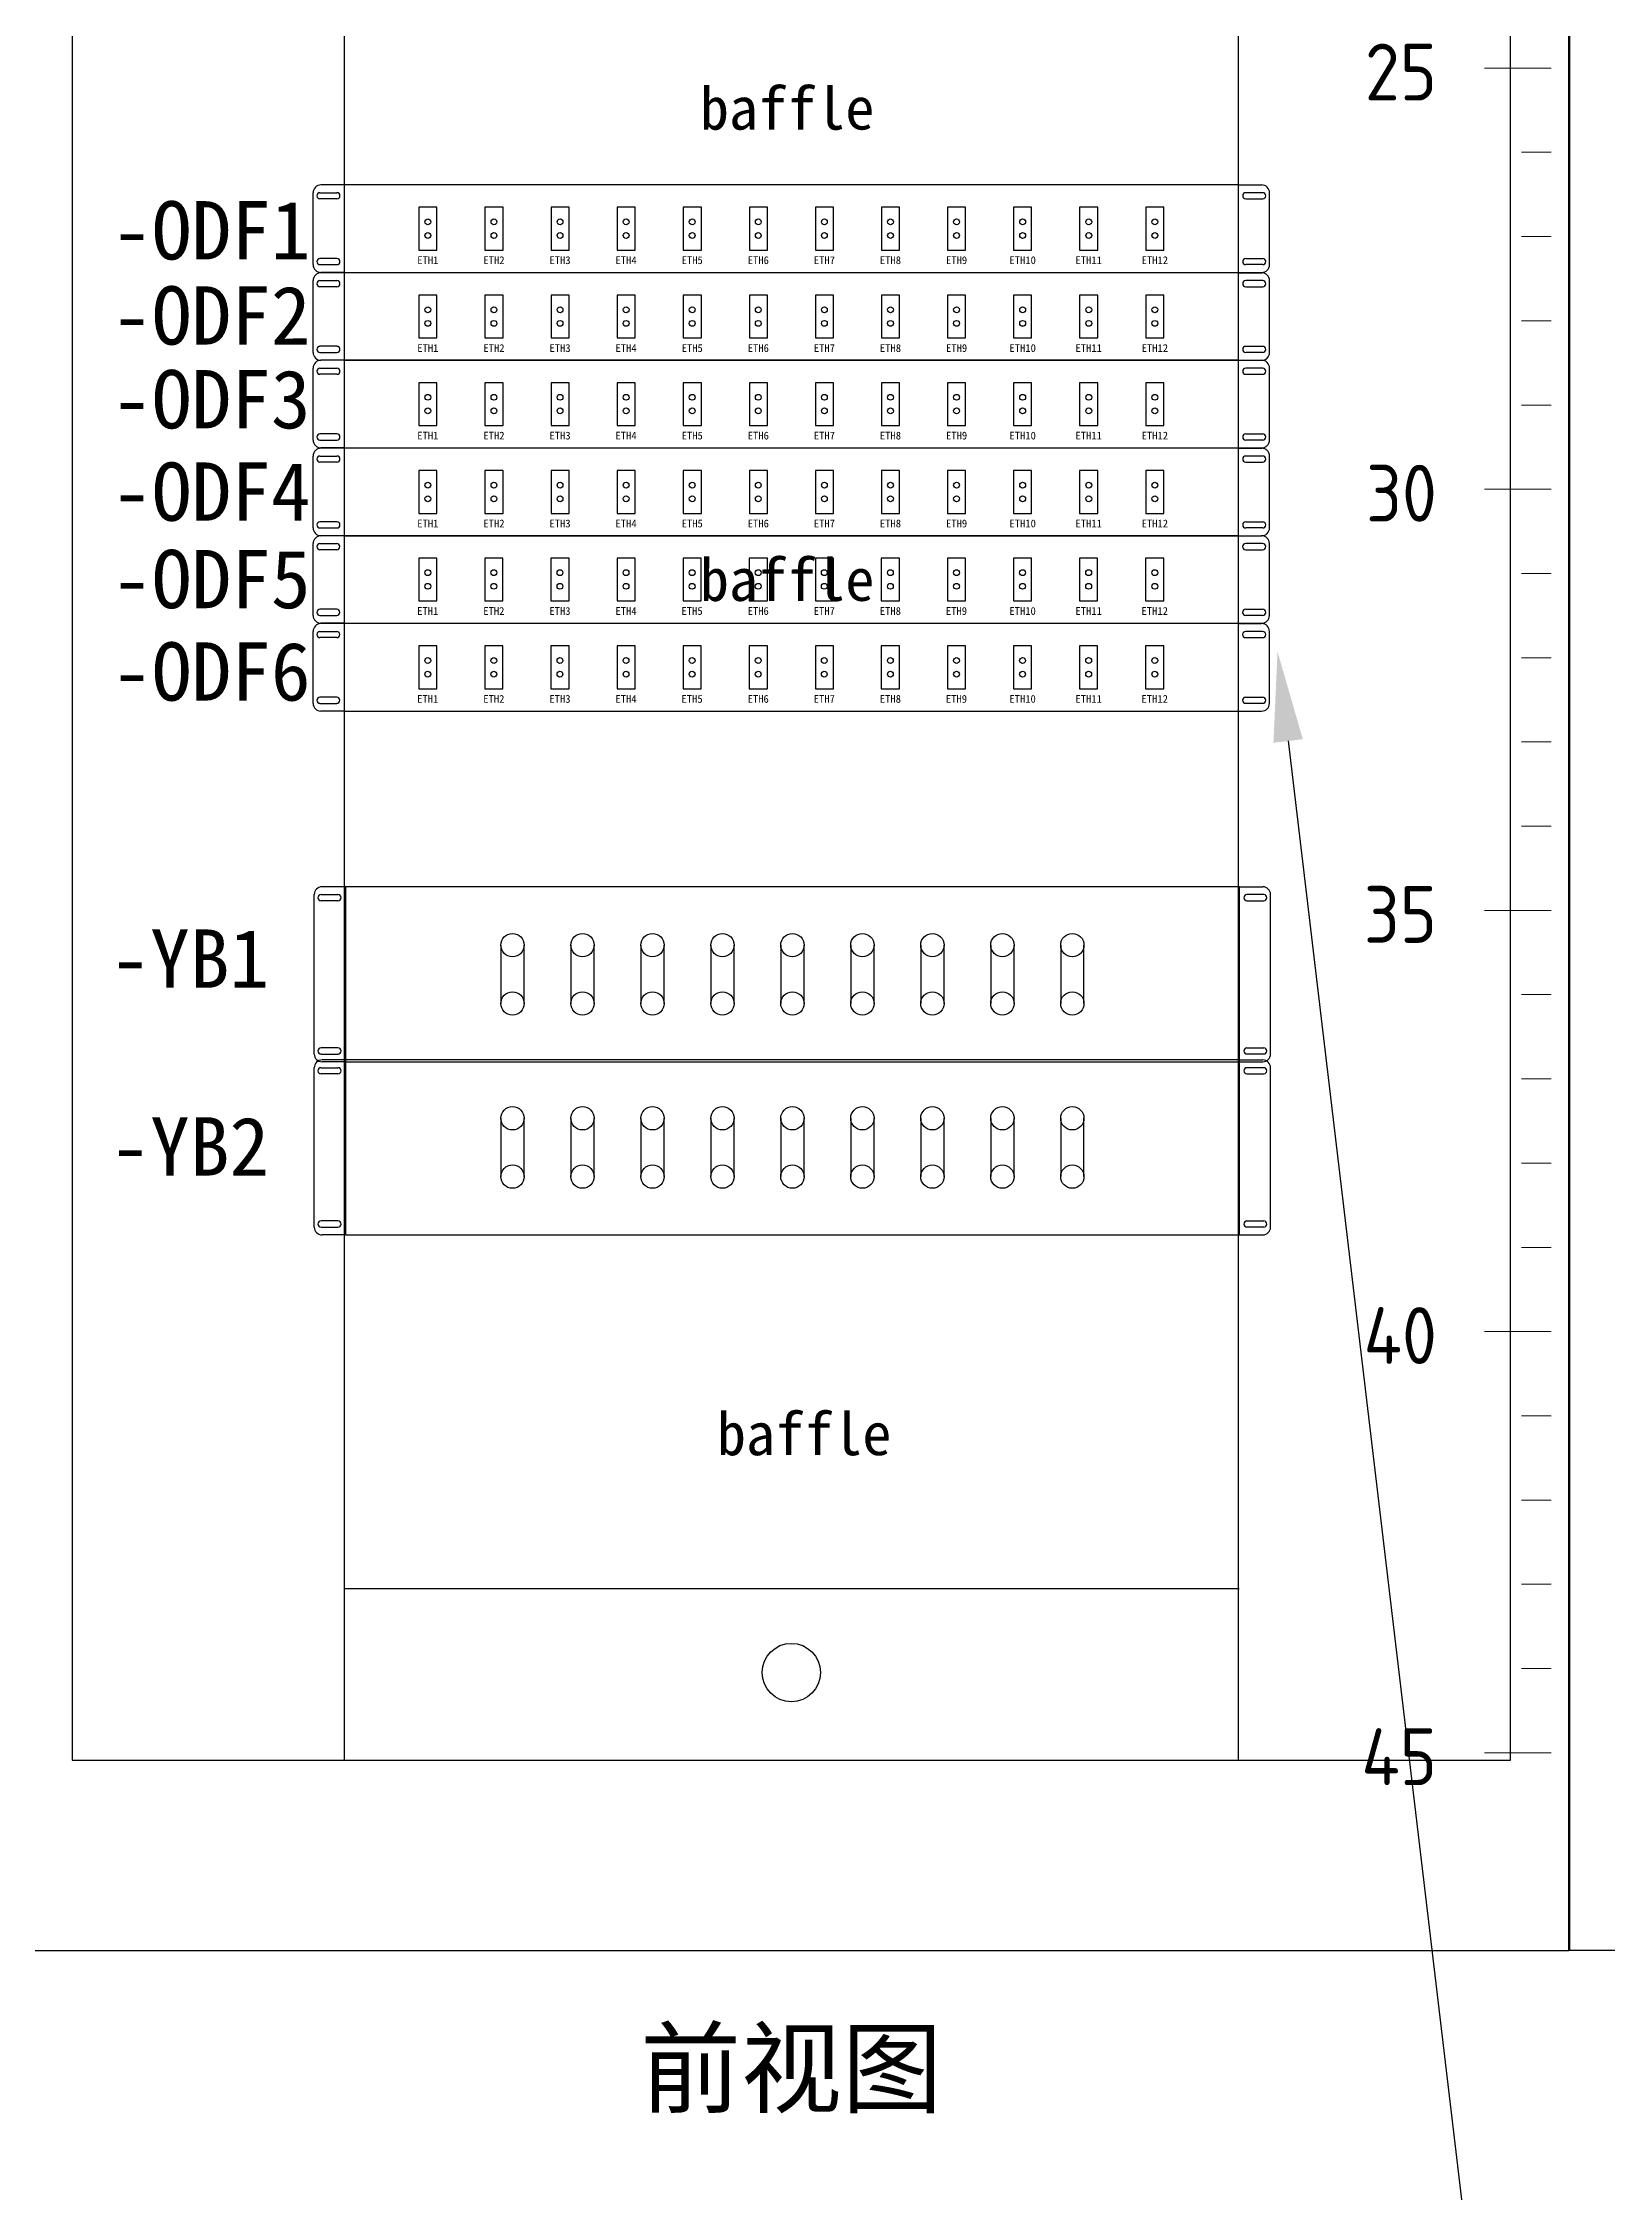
# Model space of a CAD drawing. Header units: millimetres. Extents: x 28 to 517, y 64 to 363.
# Drawn here: x 392.2 to 444.4, y 135.8 to 207.4 of the extents above; entities that cross this region are included whole.
import ezdxf
from ezdxf import colors
from ezdxf.entities.mleader import LeaderData, LeaderLine
from ezdxf.enums import TextEntityAlignment as Align
from ezdxf.math import Vec2, Vec3

# ---------------------------------------------------------------- set-up
doc = ezdxf.new("R2010")
doc.units = ezdxf.units.MM
doc.layers.add('可编辑文字', color=7, linetype='Continuous')
doc.layers.add('文本', color=7, linetype='Continuous', lineweight=13)
doc.styles.get("Standard").update_dxf_attribs({"font": 'SimSun.ttf'})
doc.styles.add('WD_IEC', font='isocp2.shx', dxfattribs={"bigfont": 'gbcbig.shx'})

# ---------------------------------------------------------------- blocks, each defined once
blk = doc.blocks.new('TG8前视素体')
at = {"layer": '可编辑文字', "color": 0, "ltscale": 40}
for points in [[(0, 0), (80, 0), (80, 220), (0, 220)], [(3, 9.8), (77, 9.8), (77, 212.3), (3, 212.3)], [(17, 9.8), (63, 9.8), (63, 212.3), (17, 212.3)]]:
    blk.add_lwpolyline(points, close=True, dxfattribs=at)
at = {"layer": '可编辑文字'}
blk.add_circle((40, 14.3), 1.5, dxfattribs=at)
blk.add_text('前视图', height=3.8, dxfattribs=at).set_placement((40, -6.05), align=Align.MIDDLE_CENTER)
blk = doc.blocks.new('压板面板素体')
at = {"layer": '可编辑文字'}
for p, q in [((0, 9), (-1.2, 9)), ((46, 9), (47.2, 9)), ((-1.6, 0.4), (-1.6, 8.6)), ((-1.25, 8.6), (-0.38, 8.6)), ((-0.38, 8.28), (-1.25, 8.28)), ((47.25, 8.6), (46.38, 8.6)), ((46.38, 8.28), (47.25, 8.28)), ((47.6, 0.4), (47.6, 8.6)), ((-0.38, 0.72), (-1.25, 0.72)), ((-1.25, 0.4), (-0.38, 0.4)), ((0, 0), (-1.2, 0)), ((46.38, 0.72), (47.25, 0.72)), ((47.25, 0.4), (46.38, 0.4)), ((46, 0), (47.2, 0))]:
    blk.add_line(p, q, dxfattribs=at)
blk.add_lwpolyline([(0, 0), (46, 0), (46, 9), (0, 9)], close=True, dxfattribs=at)
for centre, radius, start, end in [((-1.2, 8.6), 0.4, 90, 180), ((47.2, 8.6), 0.4, 0, 90), ((-1.25, 8.44), 0.158, 90, 270), ((-1.25, 8.44), 0.158, 90, 270), ((-0.38, 8.44), 0.158, 270, 90), ((-0.38, 8.44), 0.158, 270, 90), ((46.38, 8.44), 0.158, 90, 270), ((46.38, 8.44), 0.158, 90, 270), ((47.25, 8.44), 0.158, 270, 90), ((47.25, 8.44), 0.158, 270, 90), ((-1.2, 0.4), 0.4, 180, 270), ((-1.25, 0.56), 0.158, 90, 270), ((-1.25, 0.56), 0.158, 90, 270), ((-0.38, 0.56), 0.158, 270, 90), ((-0.38, 0.56), 0.158, 270, 90), ((46.38, 0.56), 0.158, 90, 270), ((46.38, 0.56), 0.158, 90, 270), ((47.2, 0.4), 0.4, 270, 0), ((47.25, 0.56), 0.158, 270, 90), ((47.25, 0.56), 0.158, 270, 90)]:
    blk.add_arc(centre, radius, start, end, dxfattribs=at)
blk = doc.blocks.new('功能压板')
at = {"layer": '可编辑文字', "color": 40, "true_color": 0xf8d731}
for points in [[(-0.6, 1.5), (-0.6, -1.5)], [(0.6, -1.5), (0.6, 1.5)]]:
    blk.add_lwpolyline(points, dxfattribs=at)
for centre in [(0, 1.5), (0, -1.5)]:
    blk.add_circle(centre, 0.6, dxfattribs=at)
blk = doc.blocks.new('备用压板')
at = {"layer": '可编辑文字', "color": 7}
for points in [[(-0.6, 1.5), (-0.6, -1.5)], [(0.6, -1.5), (0.6, 1.5)]]:
    blk.add_lwpolyline(points, dxfattribs=at)
for centre in [(0, 1.5), (0, -1.5)]:
    blk.add_circle(centre, 0.6, dxfattribs=at)
blk = doc.blocks.new('12口LC光纤配线架')
at = {"layer": '可编辑文字'}
for p, q in [((0, 4.5), (-1.2, 4.5)), ((46, 4.5), (47.2, 4.5)), ((-1.6, 0.4), (-1.6, 4.1)), ((-1.25, 4.1), (-0.38, 4.1)), ((-0.38, 3.78), (-1.25, 3.78)), ((47.25, 4.1), (46.38, 4.1)), ((46.38, 3.78), (47.25, 3.78)), ((47.6, 0.4), (47.6, 4.1)), ((-0.38, 0.72), (-1.25, 0.72)), ((-1.25, 0.4), (-0.38, 0.4)), ((0, 0), (-1.2, 0)), ((46, 0), (47.2, 0)), ((46.38, 0.72), (47.25, 0.72)), ((47.25, 0.4), (46.38, 0.4))]:
    blk.add_line(p, q, dxfattribs=at)
for points in [[(0, 0), (46, 0), (46, 4.5), (0, 4.5)], [(3.84, 1.15), (4.77, 1.15), (4.77, 3.35), (3.84, 3.35)], [(7.24, 1.15), (8.17, 1.15), (8.17, 3.35), (7.24, 3.35)], [(10.64, 1.15), (11.57, 1.15), (11.57, 3.35), (10.64, 3.35)], [(14.04, 1.15), (14.97, 1.15), (14.97, 3.35), (14.04, 3.35)], [(17.44, 1.15), (18.37, 1.15), (18.37, 3.35), (17.44, 3.35)], [(20.84, 1.15), (21.77, 1.15), (21.77, 3.35), (20.84, 3.35)], [(24.24, 1.15), (25.17, 1.15), (25.17, 3.35), (24.24, 3.35)], [(27.63, 1.15), (28.56, 1.15), (28.56, 3.35), (27.63, 3.35)], [(31.03, 1.15), (31.96, 1.15), (31.96, 3.35), (31.03, 3.35)], [(34.43, 1.15), (35.36, 1.15), (35.36, 3.35), (34.43, 3.35)], [(37.83, 1.15), (38.76, 1.15), (38.76, 3.35), (37.83, 3.35)], [(41.23, 1.15), (42.16, 1.15), (42.16, 3.35), (41.23, 3.35)]]:
    blk.add_lwpolyline(points, close=True, dxfattribs=at)
for centre in [(4.3, 2.6), (7.7, 2.6), (11.1, 2.6), (14.5, 2.6), (17.9, 2.6), (21.3, 2.6), (24.7, 2.6), (28.1, 2.6), (31.5, 2.6), (34.9, 2.6), (38.3, 2.6), (41.7, 2.6), (4.3, 1.9), (7.7, 1.9), (11.1, 1.9), (14.5, 1.9), (17.9, 1.9), (21.3, 1.9), (24.7, 1.9), (28.1, 1.9), (31.5, 1.9), (34.9, 1.9), (38.3, 1.9), (41.7, 1.9)]:
    blk.add_circle(centre, 0.15, dxfattribs=at)
for centre, radius, start, end in [((-1.2, 4.1), 0.4, 90, 180), ((47.2, 4.1), 0.4, 0, 90), ((-1.25, 3.94), 0.158, 90, 270), ((-0.38, 3.94), 0.158, 270, 90), ((46.38, 3.94), 0.158, 90, 270), ((47.25, 3.94), 0.158, 270, 90), ((-1.2, 0.4), 0.4, 180, 270), ((-1.25, 0.56), 0.158, 90, 270), ((-0.38, 0.56), 0.158, 270, 90), ((46.38, 0.56), 0.158, 90, 270), ((47.2, 0.4), 0.4, 270, 0), ((47.25, 0.56), 0.158, 270, 90)]:
    blk.add_arc(centre, radius, start, end, dxfattribs=at)
for s, p in [('ETH1', (4.3, 0.83)), ('ETH2', (7.7, 0.83)), ('ETH3', (11.1, 0.83)), ('ETH4', (14.5, 0.83)), ('ETH5', (17.9, 0.83)), ('ETH6', (21.3, 0.83)), ('ETH7', (24.7, 0.83)), ('ETH8', (28.1, 0.83)), ('ETH9', (31.5, 0.83)), ('ETH10', (34.9, 0.83)), ('ETH11', (38.3, 0.83)), ('ETH12', (41.7, 0.83))]:
    blk.add_text(s, height=0.4, dxfattribs=at).set_placement(p, align=Align.TOP_CENTER)

msp = doc.modelspace()

# ---------------------------------------------------------------- linework, layer by layer
for p, q in [((443.132, 286.418), (443.132, 143.879)), ((402.314, 155.927), (432.122, 155.927)), ((443.104, 143.879), (493.651, 143.879))]:
    msp.add_line(p, q)
at = {"layer": '文本'}
for p, q in [((442.519, 206.598), (440.29, 206.598)), ((442.519, 206.598), (441.528, 206.598)), ((442.519, 203.791), (441.528, 203.791)), ((442.519, 200.984), (441.528, 200.984)), ((442.519, 198.177), (441.528, 198.177)), ((442.519, 195.37), (441.528, 195.37)), ((442.519, 192.563), (440.29, 192.563)), ((442.519, 192.563), (441.528, 192.563)), ((442.519, 189.756), (441.528, 189.756)), ((442.519, 186.949), (441.528, 186.949)), ((442.519, 184.142), (441.528, 184.142)), ((442.519, 181.335), (441.528, 181.335)), ((442.519, 178.528), (440.29, 178.528)), ((442.519, 178.528), (441.528, 178.528)), ((442.519, 175.721), (441.528, 175.721)), ((442.519, 172.914), (441.528, 172.914)), ((442.519, 170.107), (441.528, 170.107)), ((442.519, 167.3), (441.528, 167.3)), ((442.519, 164.493), (440.29, 164.493)), ((442.519, 164.493), (441.528, 164.493)), ((442.519, 161.686), (441.528, 161.686)), ((442.519, 158.879), (441.528, 158.879)), ((442.519, 156.072), (441.528, 156.072)), ((442.519, 153.265), (441.528, 153.265)), ((442.519, 150.458), (440.29, 150.458)), ((442.519, 150.458), (441.528, 150.458))]:
    msp.add_line(p, q, dxfattribs=at)

# ---------------------------------------------------------------- block references
at = {"layer": '可编辑文字'}
for name, p, xscale, yscale, zscale in [('TG8前视素体', (391.268, 143.866), 0.6480000000000001, 0.6480000000000001, 0.6480000000000001), ('12口LC光纤配线架', (402.284, 199.788), 0.6480000000000001, 0.6480000000000001, 0.6480000000000001), ('12口LC光纤配线架', (402.284, 196.859), 0.6480000000000001, 0.6480000000000001, 0.6480000000000001), ('12口LC光纤配线架', (402.284, 193.943), 0.6480000000000001, 0.6480000000000001, 0.6480000000000001), ('12口LC光纤配线架', (402.284, 191.014), 0.6480000000000001, 0.6480000000000001, 0.6480000000000001), ('12口LC光纤配线架', (402.281, 188.098), 0.6480000000000001, 0.6480000000000001, 0.6480000000000001), ('12口LC光纤配线架', (402.281, 185.169), 0.6480000000000001, 0.6480000000000001, 0.6480000000000001), ('压板面板素体', (402.32, 173.484), 0.648, 0.648, 0.648), ('功能压板', (407.893, 176.4), 0.648, 0.648, 0.648), ('功能压板', (410.226, 176.4), 0.648, 0.648, 0.648), ('功能压板', (412.559, 176.4), 0.648, 0.648, 0.648), ('功能压板', (414.891, 176.4), 0.648, 0.648, 0.648), ('功能压板', (417.224, 176.4), 0.648, 0.648, 0.648), ('功能压板', (419.557, 176.4), 0.648, 0.648, 0.648), ('备用压板', (421.89, 176.4), 0.648, 0.648, 0.648), ('备用压板', (424.223, 176.4), 0.648, 0.648, 0.648), ('功能压板', (426.555, 176.4), 0.648, 0.648, 0.648), ('压板面板素体', (402.32, 167.714), 0.648, 0.648, 0.648), ('功能压板', (407.893, 170.63), 0.648, 0.648, 0.648), ('功能压板', (410.226, 170.63), 0.648, 0.648, 0.648), ('功能压板', (412.559, 170.63), 0.648, 0.648, 0.648), ('功能压板', (414.891, 170.63), 0.648, 0.648, 0.648), ('功能压板', (417.224, 170.63), 0.648, 0.648, 0.648), ('功能压板', (419.557, 170.63), 0.648, 0.648, 0.648), ('备用压板', (421.89, 170.63), 0.648, 0.648, 0.648), ('备用压板', (424.223, 170.63), 0.648, 0.648, 0.648), ('功能压板', (426.555, 170.63), 0.648, 0.648, 0.648)]:
    msp.add_blockref(name, p, dxfattribs=dict(at, xscale=xscale, yscale=yscale, zscale=zscale))

# ---------------------------------------------------------------- texts
at = {"style": 'WD_IEC'}
for s, p in [('25', (438.709, 205.518)), ('30', (438.709, 191.483)), ('35', (438.709, 177.448)), ('40', (438.709, 163.414)), ('45', (438.709, 149.379))]:
    msp.add_text(s, height=1.8945, dxfattribs=at).set_placement(p, align=Align.RIGHT)
at = {"layer": '可编辑文字'}
for p in [(417.047, 205.262), (417.047, 189.556), (417.614, 161.089)]:
    msp.add_text('baffle', height=1.4256, dxfattribs=at).set_placement(p, align=Align.MIDDLE_CENTER)
at = {"layer": '可编辑文字', "color": 5}
for s, p in [('-ODF1', (401.161, 202.163)), ('-ODF2', (401.161, 199.327)), ('-ODF3', (401.161, 196.535)), ('-ODF4', (401.161, 193.456)), ('-ODF5', (401.161, 190.542)), ('-ODF6', (401.161, 187.463))]:
    msp.add_text(s, height=1.944, dxfattribs=at).set_placement(p, align=Align.TOP_RIGHT)
at = {"layer": '可编辑文字', "color": 1}
for s, p in [('-YB1', (399.779, 177.894)), ('-YB2', (399.779, 171.635))]:
    msp.add_text(s, height=1.944, dxfattribs=at).set_placement(p, align=Align.TOP_RIGHT)

# ---------------------------------------------------------------- leaders
at = {"layer": '可编辑文字', "color": 2}
ml = msp.add_multileader_mtext('Standard', dxfattribs=at)
ml.set_content('所有屏柜光纤配线架ODF为后置，\\P正面为挡板', color=2)
ml.set_leader_properties()
ml.build(insert=Vec2(0, 0))
ml.multileader.update_dxf_attribs({"dogleg_length": 4, "arrow_head_size": 3})
ctx = ml.context
ctx.base_point, ctx.char_height, ctx.arrow_head_size, ctx.plane_origin = Vec3(446.544, 110.232), 3, 3, Vec3(433.395, 227.549)
notes = []
notes.append((ctx, [(0, (1, 1, 0), (442.544, 110.232), (1, 0), 4, [(0, [(433.395, 187.153)], 0, [])])]))
ctx.mtext.insert, ctx.mtext.flow_direction = Vec3(448.544, 111.958), 5
for ctx, leaders in notes:
    for number, flags, end, landing, length, lines in leaders:
        leader = LeaderData()
        leader.index, (leader.has_last_leader_line, leader.has_dogleg_vector, leader.attachment_direction) = number, flags
        leader.last_leader_point, leader.dogleg_vector, leader.dogleg_length = Vec3(end), Vec3(landing), length
        for number, points, colour, breaks in lines:
            line = LeaderLine()
            line.index, line.vertices, line.color, line.breaks = number, Vec3.list(points), colors.encode_raw_color(colour), breaks
            leader.lines.append(line)
        ctx.leaders.append(leader)

doc.saveas('drawing.dxf')
